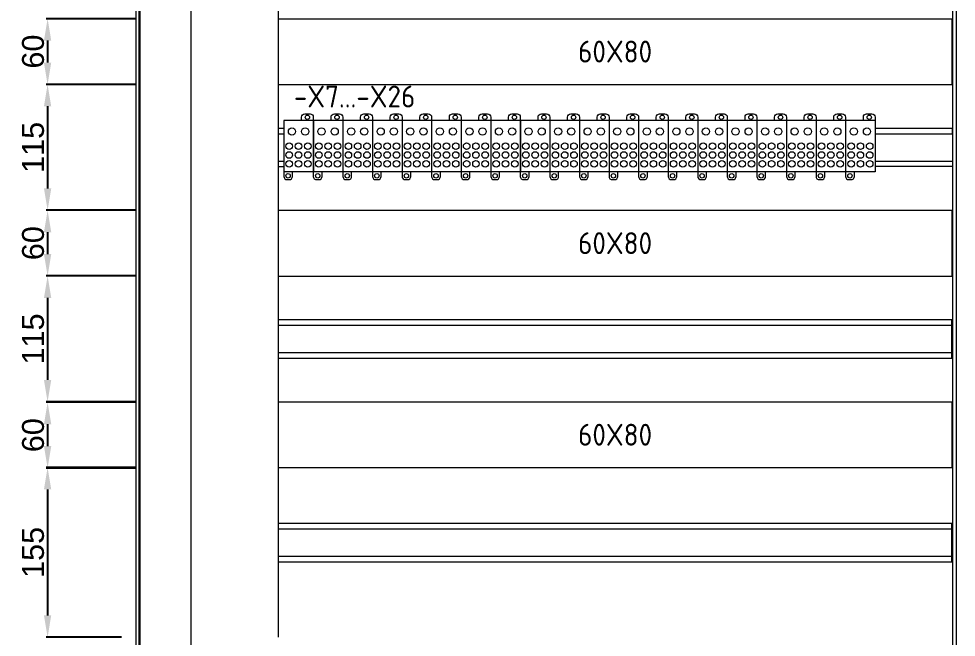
# Model space of a CAD drawing. Header units: millimetres. Extents: x 4134 to 7422, y 1400 to 3585.
# Drawn here: x 4134 to 4990, y 1736 to 2301 of the extents above; entities that cross this region are included whole.
import ezdxf
from ezdxf.enums import TextEntityAlignment as Align

# ---------------------------------------------------------------- set-up
doc = ezdxf.new("R2010")
doc.units = ezdxf.units.MM
doc.layers.add('! NO PLOT !', color=7, linetype='Continuous', true_color=0xff75dd, plot=False)
doc.layers.add('000-PI-Oprema', color=30, linetype='Continuous', lineweight=5)
for name, color, linetype in [('000-PI-ORMAR', 2, 'Continuous'), ('000-PI_TEXT', 7, 'Continuous'), ('002-PI-Kabelska kanalica', 150, 'Continuous'), ('004-PI-DIN Šina', 3, 'Continuous')]:
    doc.layers.add(name, color=color, linetype=linetype)
doc.styles.add('PI0', font='isocpeur.ttf', dxfattribs={"width": 0.9})
doc.styles.get("Standard").update_dxf_attribs({"font": 'arial.ttf'})
doc.dimstyles.new('ISO-25-lb', dxfattribs={"dimtxt": 8, "dimasz": 8, "dimexe": 1.25, "dimexo": 0.625, "dimtad": 1, "dimtxsty": 'Standard', "dimcen": 5, "dimadec": 0, "dimazin": 0, "dimtfac": 1, "dimtmove": 0, "dimatfit": 3, "dimfxl": 1, "dimarcsym": 0})

# ---------------------------------------------------------------- blocks, each defined once
blk = doc.blocks.new('2000x800_montazna ploca')
at = {"layer": '000-PI-ORMAR', "color": 0, "linetype": 'ByBlock', "lineweight": 0}
for p, q in [((-4333.67, 1646.19), (-4333.67, -243.81)), ((-3634.67, 1646.19), (-3634.67, -243.81))]:
    blk.add_line(p, q, dxfattribs=at)
blk = doc.blocks.new('*U533')
at = {"layer": '002-PI-Kabelska kanalica', "color": 0, "linetype": 'ByBlock', "lineweight": 0}
for p, q in [((-20, -100), (-20, 1570)), ((60, -100), (60, 1570))]:
    blk.add_line(p, q, dxfattribs=at)
blk = doc.blocks.new('*U534')
at = {"layer": '002-PI-Kabelska kanalica', "color": 0, "linetype": 'ByBlock', "lineweight": 0}
blk.add_line((-20, -100), (-20, 1670), dxfattribs=at)
blk = doc.blocks.new('*U517')
at = {"layer": '002-PI-Kabelska kanalica', "color": 0, "linetype": 'ByBlock', "lineweight": 0}
for p, q in [((-20, 515), (40, 515)), ((-20, -100), (-20, 515)), ((40, -100), (40, 515)), ((-20, -100), (40, -100))]:
    blk.add_line(p, q, dxfattribs=at)
blk = doc.blocks.new('*U515')
at = {"layer": '002-PI-Kabelska kanalica', "color": 0, "linetype": 'ByBlock', "lineweight": 0}
for p, q in [((-20, 515), (40, 515)), ((-20, -100), (-20, 515)), ((40, -100), (40, 515)), ((-20, -100), (40, -100))]:
    blk.add_line(p, q, dxfattribs=at)
blk = doc.blocks.new('*U476')
at = {"layer": '004-PI-DIN Šina', "color": 0, "linetype": 'ByBlock', "lineweight": 0}
blk.add_lwpolyline([(615, -17.5), (615, 17.5), (0, 17.5), (0, -17.5)], close=True, dxfattribs=at)
for points in [[(0, 12.5), (615, 12.5)], [(0, -12.5), (615, -12.5)]]:
    blk.add_lwpolyline(points, dxfattribs=at)
blk = doc.blocks.new('*U512')
at = {"layer": '002-PI-Kabelska kanalica', "color": 0, "linetype": 'ByBlock', "lineweight": 0}
for p, q in [((-20, 515), (40, 515)), ((-20, -100), (-20, 515)), ((40, -100), (40, 515)), ((-20, -100), (40, -100))]:
    blk.add_line(p, q, dxfattribs=at)
blk = doc.blocks.new('*D645')
at = {"layer": '000-PI_TEXT', "color": 0, "linetype": 'ByBlock', "lineweight": -2, "ltscale": 0.25, "transparency": 16777216}
for p, q in [((4240.32, 1890.78), (4159.02, 1890.78)), ((4160.27, 1870.78), (4160.27, 1755.78)), ((4227.82, 1735.78), (4159.02, 1735.78))]:
    blk.add_line(p, q, dxfattribs=at)
at = {"layer": '000-PI_TEXT', "color": 0, "linetype": 'ByBlock', "ltscale": 0.25, "transparency": 16777216}
for points in [[(4156.93, 1870.78), (4163.6, 1870.78), (4160.27, 1890.78)], [(4156.93, 1755.78), (4163.6, 1755.78), (4160.27, 1735.78)]]:
    blk.add_solid(points, dxfattribs=at)
at = {"layer": 'Defpoints', "color": 0, "linetype": 'ByBlock', "ltscale": 0.25, "transparency": 16777216}
for p in [(4240.95, 1890.78), (4160.27, 1735.78), (4228.45, 1735.78)]:
    blk.add_point(p, dxfattribs=at)
at = {"layer": '000-PI_TEXT', "color": 0, "linetype": 'ByBlock', "lineweight": 0, "ltscale": 0.25, "transparency": 16777216, "insert": (4147.05, 1813.28), "char_height": 20, "attachment_point": 5, "rotation": 90}
blk.add_mtext('155', dxfattribs=at)
blk = doc.blocks.new('*D646')
at = {"layer": '000-PI_TEXT', "color": 0, "linetype": 'ByBlock', "lineweight": -2, "ltscale": 0.25, "transparency": 16777216}
for p, q in [((4240.32, 2240.78), (4159.02, 2240.78)), ((4160.27, 2220.78), (4160.27, 2145.78)), ((4240.32, 2125.78), (4159.02, 2125.78))]:
    blk.add_line(p, q, dxfattribs=at)
at = {"layer": '000-PI_TEXT', "color": 0, "linetype": 'ByBlock', "ltscale": 0.25, "transparency": 16777216}
for points in [[(4156.93, 2220.78), (4163.6, 2220.78), (4160.27, 2240.78)], [(4156.93, 2145.78), (4163.6, 2145.78), (4160.27, 2125.78)]]:
    blk.add_solid(points, dxfattribs=at)
at = {"layer": 'Defpoints', "color": 0, "linetype": 'ByBlock', "ltscale": 0.25, "transparency": 16777216}
for p in [(4240.95, 2240.78), (4160.27, 2125.78), (4240.95, 2125.78)]:
    blk.add_point(p, dxfattribs=at)
at = {"layer": '000-PI_TEXT', "color": 0, "linetype": 'ByBlock', "lineweight": 0, "ltscale": 0.25, "transparency": 16777216, "insert": (4147.05, 2183.28), "char_height": 20, "attachment_point": 5, "rotation": 90}
blk.add_mtext('115', dxfattribs=at)
blk = doc.blocks.new('*D647')
at = {"layer": '000-PI_TEXT', "color": 0, "linetype": 'ByBlock', "lineweight": -2, "ltscale": 0.25, "transparency": 16777216}
for p, q in [((4240.32, 2300.78), (4159.02, 2300.78)), ((4160.27, 2280.78), (4160.27, 2260.78)), ((4240.32, 2240.78), (4159.02, 2240.78))]:
    blk.add_line(p, q, dxfattribs=at)
at = {"layer": '000-PI_TEXT', "color": 0, "linetype": 'ByBlock', "ltscale": 0.25, "transparency": 16777216}
for points in [[(4156.93, 2280.78), (4163.6, 2280.78), (4160.27, 2300.78)], [(4156.93, 2260.78), (4163.6, 2260.78), (4160.27, 2240.78)]]:
    blk.add_solid(points, dxfattribs=at)
at = {"layer": 'Defpoints', "color": 0, "linetype": 'ByBlock', "ltscale": 0.25, "transparency": 16777216}
for p in [(4240.95, 2300.78), (4160.27, 2240.78), (4240.95, 2240.78)]:
    blk.add_point(p, dxfattribs=at)
at = {"layer": '000-PI_TEXT', "color": 0, "linetype": 'ByBlock', "lineweight": 0, "ltscale": 0.25, "transparency": 16777216, "insert": (4147.05, 2270.78), "char_height": 20, "attachment_point": 5, "rotation": 90}
blk.add_mtext('60', dxfattribs=at)
blk = doc.blocks.new('*D656')
at = {"layer": '000-PI_TEXT', "color": 0, "linetype": 'ByBlock', "lineweight": -2, "ltscale": 0.25, "transparency": 16777216}
for p, q in [((4240.32, 2065.78), (4159.02, 2065.78)), ((4160.27, 2045.78), (4160.27, 1970.78)), ((4240.32, 1950.78), (4159.02, 1950.78))]:
    blk.add_line(p, q, dxfattribs=at)
at = {"layer": '000-PI_TEXT', "color": 0, "linetype": 'ByBlock', "ltscale": 0.25, "transparency": 16777216}
for points in [[(4156.93, 2045.78), (4163.6, 2045.78), (4160.27, 2065.78)], [(4156.93, 1970.78), (4163.6, 1970.78), (4160.27, 1950.78)]]:
    blk.add_solid(points, dxfattribs=at)
at = {"layer": 'Defpoints', "color": 0, "linetype": 'ByBlock', "ltscale": 0.25, "transparency": 16777216}
for p in [(4240.95, 2065.78), (4160.27, 1950.78), (4240.95, 1950.78)]:
    blk.add_point(p, dxfattribs=at)
at = {"layer": '000-PI_TEXT', "color": 0, "linetype": 'ByBlock', "lineweight": 0, "ltscale": 0.25, "transparency": 16777216, "insert": (4147.05, 2008.28), "char_height": 20, "attachment_point": 5, "rotation": 90}
blk.add_mtext('115', dxfattribs=at)
blk = doc.blocks.new('*D657')
at = {"layer": '000-PI_TEXT', "color": 0, "linetype": 'ByBlock', "lineweight": -2, "ltscale": 0.25, "transparency": 16777216}
for p, q in [((4240.32, 2125.78), (4159.02, 2125.78)), ((4160.27, 2105.78), (4160.27, 2085.78)), ((4240.32, 2065.78), (4159.02, 2065.78))]:
    blk.add_line(p, q, dxfattribs=at)
at = {"layer": '000-PI_TEXT', "color": 0, "linetype": 'ByBlock', "ltscale": 0.25, "transparency": 16777216}
for points in [[(4156.93, 2105.78), (4163.6, 2105.78), (4160.27, 2125.78)], [(4156.93, 2085.78), (4163.6, 2085.78), (4160.27, 2065.78)]]:
    blk.add_solid(points, dxfattribs=at)
at = {"layer": 'Defpoints', "color": 0, "linetype": 'ByBlock', "ltscale": 0.25, "transparency": 16777216}
for p in [(4240.95, 2125.78), (4160.27, 2065.78), (4240.95, 2065.78)]:
    blk.add_point(p, dxfattribs=at)
at = {"layer": '000-PI_TEXT', "color": 0, "linetype": 'ByBlock', "lineweight": 0, "ltscale": 0.25, "transparency": 16777216, "insert": (4147.05, 2095.78), "char_height": 20, "attachment_point": 5, "rotation": 90}
blk.add_mtext('60', dxfattribs=at)
blk = doc.blocks.new('*D658')
at = {"layer": '000-PI_TEXT', "color": 0, "linetype": 'ByBlock', "lineweight": -2, "ltscale": 0.25, "transparency": 16777216}
for p, q in [((4240.32, 1950.38), (4159.02, 1950.38)), ((4160.27, 1930.38), (4160.27, 1910.38)), ((4240.32, 1890.38), (4159.02, 1890.38))]:
    blk.add_line(p, q, dxfattribs=at)
at = {"layer": '000-PI_TEXT', "color": 0, "linetype": 'ByBlock', "ltscale": 0.25, "transparency": 16777216}
for points in [[(4156.93, 1930.38), (4163.6, 1930.38), (4160.27, 1950.38)], [(4156.93, 1910.38), (4163.6, 1910.38), (4160.27, 1890.38)]]:
    blk.add_solid(points, dxfattribs=at)
at = {"layer": 'Defpoints', "color": 0, "linetype": 'ByBlock', "ltscale": 0.25, "transparency": 16777216}
for p in [(4240.95, 1950.38), (4160.27, 1890.38), (4240.95, 1890.38)]:
    blk.add_point(p, dxfattribs=at)
at = {"layer": '000-PI_TEXT', "color": 0, "linetype": 'ByBlock', "lineweight": 0, "ltscale": 0.25, "transparency": 16777216, "insert": (4147.05, 1920.38), "char_height": 20, "attachment_point": 5, "rotation": 90}
blk.add_mtext('60', dxfattribs=at)
blk = doc.blocks.new('Pollmann PVB 125-2-9')
at = {"layer": '000-PI-Oprema', "color": 0, "linetype": 'ByBlock', "lineweight": 0}
blk.add_lwpolyline([(16.16, 1.02), (16.16, 4.02, -0.414214), (19.16, 7.02), (23.96, 7.02, -0.414214), (26.96, 4.02), (26.96, 1.02), (26.96, -45.98), (-0.04, -45.98), (-0.04, -49.98, 0.414214), (2.96, -52.98), (4.96, -52.98, 0.414214), (7.96, -49.98), (7.96, -45.98)], format="xyb", dxfattribs=at)
blk.add_lwpolyline([(26.98, 1.02), (-0.02, 1.02), (-0.02, -45.98)], dxfattribs=at)
for centre, radius in [((21.56, 4.02), 2), ((7.46, -8.98), 3.3), ((19.46, -8.98), 3.3), ((4.96, -22.48), 3), ((13.46, -22.48), 3), ((21.96, -22.48), 3), ((4.96, -30.48), 3), ((13.46, -30.48), 3), ((21.96, -30.48), 3), ((4.96, -38.48), 3), ((13.46, -38.48), 3), ((21.96, -38.48), 3), ((3.96, -49.48), 2)]:
    blk.add_circle(centre, radius, dxfattribs=at)

msp = doc.modelspace()

# ---------------------------------------------------------------- linework, layer by layer
at = {"layer": '! NO PLOT !', "color": 0, "linetype": 'ByBlock', "lineweight": 0, "ltscale": 0.25}
msp.add_line((4658.45, 1890.778), (4753.428, 1890.778), dxfattribs=at)
at = {"layer": '000-PI-ORMAR', "color": 0, "linetype": 'ByBlock', "lineweight": 0}
for p, q in [((4244.46, 3457.778), (4244.46, 1473.278)), ((4240.948, 3437.278), (4240.948, 1486.278)), ((4243.666, 3437.278), (4243.666, 1486.278))]:
    msp.add_line(p, q, dxfattribs=at)
at = {"layer": '002-PI-Kabelska kanalica', "color": 0, "linetype": 'ByBlock', "lineweight": 0, "ltscale": 0.25}
for points in [[(4370.948, 2200.778), (4370.948, 2165.778), (4375.924, 2165.778)], [(4370.948, 2200.778), (4375.924, 2200.778)], [(4915.907, 2195.778), (4986.448, 2195.778), (4986.448, 2200.778), (4986.448, 2165.778)], [(4915.907, 2200.778), (4986.448, 2200.778)], [(4915.907, 2200.778), (4986.448, 2200.778)], [(4915.907, 2195.778), (4986.448, 2195.778), (4986.448, 2200.778), (4986.448, 2165.778), (4915.907, 2165.778)], [(4370.948, 2195.778), (4375.924, 2195.778)], [(4370.948, 2170.778), (4375.924, 2170.778)], [(4915.907, 2170.778), (4986.448, 2170.778)]]:
    msp.add_lwpolyline(points, dxfattribs=at)

# ---------------------------------------------------------------- block references
at = {"layer": '000-PI-ORMAR', "color": 0, "linetype": 'ByBlock', "lineweight": 0}
msp.add_blockref('2000x800_montazna ploca', (8624.617, 1759.591), dxfattribs=at)
at = {"layer": '002-PI-Kabelska kanalica', "color": 0, "linetype": 'ByBlock', "lineweight": 0, "xscale": -1, "rotation": 180}
for name, p in [('*U533', (4310.948, 3305.778)), ('*U534', (5006.448, 3305.778))]:
    msp.add_blockref(name, p, dxfattribs=at)
at = {"layer": '002-PI-Kabelska kanalica', "color": 0, "linetype": 'ByBlock', "lineweight": 0, "rotation": 270}
for name, p in [('*U517', (4470.948, 2280.778)), ('*U515', (4470.948, 2105.778)), ('*U512', (4470.948, 1930.778))]:
    msp.add_blockref(name, p, dxfattribs=at)
at = {"layer": '002-PI-Kabelska kanalica', "color": 0, "linetype": 'ByBlock', "lineweight": 0}
for p in [(4375.948, 2206.778), (4402.948, 2206.778), (4429.948, 2206.778), (4456.948, 2206.778), (4483.948, 2206.778), (4510.948, 2206.778), (4537.948, 2206.778), (4564.948, 2206.778), (4591.948, 2206.778), (4618.948, 2206.778), (4645.931, 2206.778), (4672.931, 2206.778), (4699.931, 2206.778), (4726.931, 2206.778), (4753.931, 2206.778), (4780.931, 2206.778), (4807.931, 2206.778), (4834.931, 2206.778), (4861.931, 2206.778), (4888.948, 2206.778)]:
    msp.add_blockref('Pollmann PVB 125-2-9', p, dxfattribs=at)
at = {"layer": '004-PI-DIN Šina', "color": 0, "linetype": 'ByBlock', "lineweight": 0}
for p in [(4370.948, 2008.278), (4370.948, 1822.278)]:
    msp.add_blockref('*U476', p, dxfattribs=at)

# ---------------------------------------------------------------- texts
at = {"color": 0, "linetype": 'ByBlock', "lineweight": 0, "style": 'PI0', "width": 0.9}
msp.add_text('-X7...-X26', height=20, dxfattribs=at).set_placement((4385.148, 2229.716), align=Align.MIDDLE_LEFT)
at = {"color": 0, "linetype": 'ByBlock', "lineweight": 0, "char_height": 20, "width": 16.78721, "attachment_point": 5, "style": 'PI0'}
for insert in [(4678.448, 2270.778), (4678.448, 2095.778), (4678.448, 1920.778)]:
    msp.add_mtext('60X80', dxfattribs=dict(at, insert=insert))

# ---------------------------------------------------------------- dimensions: what is measured, and where the dimension line sits
at = {"layer": '000-PI_TEXT', "color": 0, "linetype": 'ByBlock', "lineweight": 0, "ltscale": 0.25}
for base, p1, p2, picture, middle in [((4160.265, 2240.778), (4240.948, 2300.778), (4240.948, 2240.778), '*D647', (4160.265, 2270.778)), ((4160.265, 2065.778), (4240.948, 2125.778), (4240.948, 2065.778), '*D657', (4160.265, 2095.778)), ((4160.265, 1890.38), (4240.948, 1950.38), (4240.948, 1890.38), '*D658', (4160.265, 1920.38))]:
    dim = msp.add_linear_dim(base=base, p1=p1, p2=p2, angle=90, text='60', dimstyle='ISO-25-lb', override={"dimtxt": 20, "dimasz": 20, "dimgap": 3}, dxfattribs=at)
    dim.commit()
    dim.dimension.update_dxf_attribs({"geometry": picture, "text_midpoint": middle, "dimtype": 160})
for base, p1, p2, text, picture, middle in [((4160.265, 2125.778), (4240.948, 2240.778), (4240.948, 2125.778), '115', '*D646', (4147.054, 2183.278)), ((4160.265, 1950.778), (4240.948, 2065.778), (4240.948, 1950.778), '115', '*D656', (4147.054, 2008.278)), ((4160.265, 1735.778), (4240.948, 1890.778), (4228.448, 1735.778), '155', '*D645', (4147.054, 1813.278))]:
    dim = msp.add_linear_dim(base=base, p1=p1, p2=p2, angle=90, text=text, dimstyle='ISO-25-lb', override={"dimtxt": 20, "dimasz": 20, "dimgap": 3}, dxfattribs=at)
    dim.commit()
    dim.dimension.update_dxf_attribs({"geometry": picture, "text_midpoint": middle})

doc.saveas('drawing.dxf')
